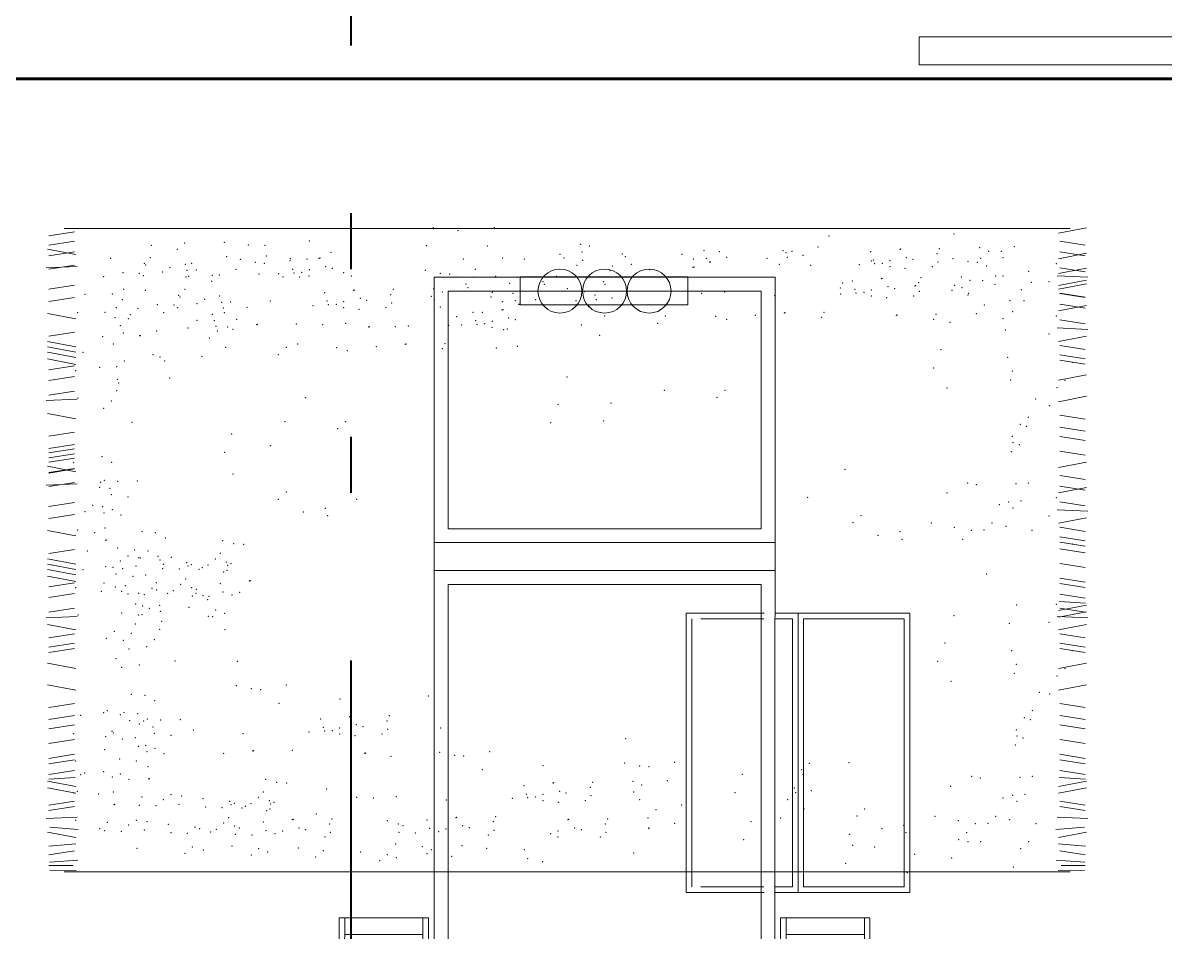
# Model space of a CAD drawing. Header units: metres. Extents: x 78 to 178, y -74 to 157.
# Drawn here: x 128.389 to 130.433, y 15.029 to 16.656 of the extents above; entities that cross this region are included whole.
import ezdxf

# ---------------------------------------------------------------- set-up
doc = ezdxf.new("R2010")
doc.units = ezdxf.units.M
doc.linetypes.add('ACAD_ISO05W100', pattern=[33, 24, -3, 0, -3, 0, -3])
for name, color, linetype, lineweight in [('Cortes', 7, 'Continuous', 40), ('envolvente', 164, 'Continuous', 60), ('mobiliario', 252, 'Continuous', 9), ('puertas', 15, 'Continuous', 9)]:
    doc.layers.add(name, color=color, linetype=linetype, lineweight=lineweight)

# ---------------------------------------------------------------- blocks, each defined once
blk = doc.blocks.new('SDF')
at = {"layer": 'mobiliario'}
for p, q in [((2627.8957, 1469.244), (2628.4486, 1469.5018)), ((2628.4486, 1469.5018), (2629.1797, 1467.9339)), ((2628.4365, 1469.4686), (2627.929, 1469.2319)), ((2628.6161, 1469.0834), (2628.4365, 1469.4686)), ((2628.0368, 1469.3106), (2628.3087, 1469.4374)), ((2628.3298, 1469.3921), (2628.0579, 1469.2653)), ((2628.0579, 1469.2653), (2628.0368, 1469.3106)), ((2628.6269, 1467.6761), (2627.8957, 1469.244)), ((2627.929, 1469.2319), (2628.1086, 1468.8467)), ((2628.1086, 1468.8467), (2628.6161, 1469.0834)), ((2628.0965, 1468.8135), (2628.6483, 1469.0708)), ((2628.1176, 1468.7682), (2628.6694, 1469.0255)), ((2628.1508, 1468.7561), (2628.6584, 1468.9928)), ((2628.6584, 1468.9928), (2629.1465, 1467.946)), ((2628.639, 1467.7093), (2628.1508, 1468.7561)), ((2628.2936, 1468.7663), (2628.1676, 1468.7075)), ((2628.4916, 1468.318), (2628.2888, 1468.753)), ((2628.5049, 1468.3131), (2628.2936, 1468.7663)), ((2628.1719, 1468.6985), (2628.2743, 1468.7462)), ((2628.1489, 1468.6988), (2627.9311, 1468.5972)), ((2628.1256, 1468.6769), (2628.1532, 1468.6898)), ((2627.9444, 1468.5924), (2628.1075, 1468.6685)), ((2628.3104, 1468.2334), (2628.1075, 1468.6685)), ((2628.3236, 1468.2286), (2628.1123, 1468.6818)), ((2628.3285, 1468.2419), (2628.1256, 1468.6769)), ((2627.9311, 1468.5972), (2628.1424, 1468.1441)), ((2628.1472, 1468.1574), (2627.9444, 1468.5924)), ((2628.9421, 1468.4672), (2629.0871, 1468.5348)), ((2629.1414, 1468.3947), (2629.078, 1468.5306)), ((2629.1505, 1468.3989), (2629.0871, 1468.5348)), ((2628.9638, 1468.4443), (2629.0907, 1468.5034)), ((2629.0054, 1468.3313), (2628.9421, 1468.4672)), ((2629.0145, 1468.3355), (2628.9511, 1468.4714)), ((2628.9765, 1468.4171), (2629.1034, 1468.4762)), ((2629.1505, 1468.3989), (2629.1414, 1468.3947)), ((2629.0145, 1468.3355), (2629.0054, 1468.3313)), ((2628.3748, 1468.2635), (2628.4771, 1468.3112)), ((2628.5049, 1468.3131), (2628.3789, 1468.2544)), ((2628.1424, 1468.1441), (2628.3621, 1468.2465)), ((2628.3285, 1468.2419), (2628.3578, 1468.2556)), ((2628.1472, 1468.1574), (2628.3104, 1468.2334)), ((2628.3711, 1468.201), (2628.2261, 1468.1333)), ((2628.4345, 1468.065), (2628.3711, 1468.201)), ((2628.4254, 1468.0608), (2628.362, 1468.1967)), ((2628.3747, 1468.1696), (2628.2478, 1468.1104)), ((2628.2985, 1468.0016), (2628.2351, 1468.1376)), ((2628.3874, 1468.1424), (2628.2605, 1468.0832)), ((2628.2895, 1467.9974), (2628.2261, 1468.1333)), ((2628.4254, 1468.0608), (2628.4345, 1468.065)), ((2628.2895, 1467.9974), (2628.2985, 1468.0016)), ((2629.1797, 1467.9339), (2628.6269, 1467.6761)), ((2629.1465, 1467.946), (2628.639, 1467.7093))]:
    blk.add_line(p, q, dxfattribs=at)
at = {"layer": 'mobiliario', "color": 7}
blk.add_line((2628.3087, 1469.4374), (2628.3298, 1469.3921), dxfattribs=at)
at = {"layer": 'mobiliario'}
for centre in [(2628.255, 1469.384), (2628.1827, 1469.3503), (2628.1104, 1469.3166)]:
    blk.add_circle(centre, 0.0393, dxfattribs=at)
for centre in [(2629.078, 1468.3649), (2628.3621, 1468.031)]:
    blk.add_arc(centre, 0.07, 25.1612, 204.8388, dxfattribs=at)
blk = doc.blocks.new('SDFKLJ')
at = {"layer": 'mobiliario', "ltscale": 0.8}
for p, q in [((2627.3319, 1469.0288), (2627.3141, 1468.98)), ((2627.354, 1469.031), (2627.3398, 1468.992)), ((2627.4739, 1468.9219), (2627.3141, 1468.98)), ((2627.4995, 1468.9338), (2627.3398, 1468.992)), ((2627.4739, 1468.9219), (2627.4157, 1468.7621)), ((2627.4995, 1468.9338), (2627.4414, 1468.7741)), ((2627.6011, 1468.716), (2627.4414, 1468.7741)), ((2627.5755, 1468.704), (2627.4157, 1468.7621)), ((2627.6011, 1468.716), (2627.543, 1468.5562)), ((2627.5755, 1468.704), (2627.5173, 1468.5443)), ((2627.7063, 1468.4968), (2627.543, 1468.5562)), ((2627.6807, 1468.4848), (2627.5173, 1468.5443)), ((2627.6807, 1468.4848), (2627.6212, 1468.3214)), ((2627.7063, 1468.4968), (2627.6469, 1468.3334)), ((2627.781, 1468.2633), (2627.6212, 1468.3214)), ((2627.8066, 1468.2752), (2627.6469, 1468.3334)), ((2627.781, 1468.2633), (2627.7229, 1468.1035)), ((2627.8066, 1468.2752), (2627.7485, 1468.1155)), ((2627.8826, 1468.0454), (2627.7229, 1468.1035)), ((2627.9082, 1468.0574), (2627.7485, 1468.1155)), ((2627.9082, 1468.0574), (2627.8501, 1467.8976)), ((2627.8826, 1468.0454), (2627.8245, 1467.8857)), ((2628.0098, 1467.8395), (2627.8501, 1467.8976)), ((2627.9842, 1467.8275), (2627.8245, 1467.8857)), ((2628.0098, 1467.8395), (2627.9517, 1467.6797)), ((2627.9842, 1467.8275), (2627.9261, 1467.6678)), ((2628.0958, 1467.606), (2627.9261, 1467.6678)), ((2628.1215, 1467.6179), (2627.9517, 1467.6797)), ((2628.0958, 1467.606), (2628.034, 1467.4362)), ((2628.1215, 1467.6179), (2628.0597, 1467.4481)), ((2628.2194, 1467.39), (2628.0597, 1467.4481)), ((2628.1938, 1467.3781), (2628.034, 1467.4362)), ((2628.2194, 1467.39), (2628.1613, 1467.2303)), ((2628.1938, 1467.3781), (2628.1356, 1467.2183)), ((2628.2954, 1467.1602), (2628.1356, 1467.2183)), ((2628.3073, 1467.1771), (2628.1613, 1467.2303))]:
    blk.add_line(p, q, dxfattribs=at)
at = {"layer": 'mobiliario'}
blk.add_circle((2628.3313, 1467.1476), 0.038, dxfattribs=at)

msp = doc.modelspace()

# ---------------------------------------------------------------- linework, layer by layer
at = {"layer": 'Cortes', "linetype": 'ACAD_ISO05W100', "ltscale": 0.1}
msp.add_line((128.97649, 36.51527), (128.97649, -7.32235), dxfattribs=at)
at = {"layer": 'envolvente'}
msp.add_line((130.9932, 16.55601), (127.20784, 16.55601), dxfattribs=at)
at = {"layer": 'mobiliario'}
for p, q in [((128.43613, 16.27504), (128.48164, 16.28224)), ((130.26333, 16.28808), (128.4632, 16.28808)), ((130.2928, 16.28915), (130.24249, 16.27956)), ((128.43373, 16.25107), (128.48404, 16.24149)), ((128.43613, 16.25827), (128.48164, 16.26546)), ((130.2904, 16.25799), (130.24489, 16.26518)), ((128.43613, 16.23909), (128.48164, 16.24628)), ((128.43613, 16.23909), (128.48164, 16.24628)), ((130.2928, 16.24361), (130.24249, 16.23402)), ((130.2904, 16.23881), (130.24489, 16.246)), ((128.43134, 16.21752), (128.48643, 16.21991)), ((128.43613, 16.21512), (128.48164, 16.22231)), ((130.2928, 16.21722), (130.24249, 16.20764)), ((130.2904, 16.21065), (130.24489, 16.21785)), ((130.29519, 16.20107), (130.2401, 16.20346)), ((130.2928, 16.19565), (130.24249, 16.18606)), ((130.2928, 16.18908), (130.24249, 16.17949)), ((128.43613, 16.17916), (128.48164, 16.18635)), ((130.2904, 16.16511), (130.24489, 16.1723)), ((130.2904, 16.16449), (130.24489, 16.17168)), ((128.43613, 16.15759), (128.48164, 16.16478)), ((130.2928, 16.15011), (130.24249, 16.14052)), ((130.2904, 16.14531), (130.24489, 16.1525)), ((128.43373, 16.13602), (128.48404, 16.12643)), ((130.29519, 16.10757), (130.2401, 16.10997)), ((130.2904, 16.11716), (130.24489, 16.12435)), ((128.43613, 16.09527), (128.48164, 16.10246)), ((130.2928, 16.09558), (130.24249, 16.086)), ((128.43373, 16.08568), (128.48404, 16.07609)), ((128.43373, 16.07609), (128.48404, 16.0665)), ((128.43373, 16.0665), (128.48404, 16.05691)), ((130.2904, 16.07161), (130.24489, 16.0788)), ((128.43373, 16.05452), (128.48404, 16.04493)), ((130.2904, 16.05483), (130.24489, 16.06202)), ((130.2904, 16.04525), (130.24489, 16.05244)), ((128.43613, 16.03534), (128.48164, 16.04253)), ((130.2928, 16.02607), (130.24249, 16.01648)), ((128.43613, 16.01617), (128.48164, 16.02336)), ((128.43613, 15.9898), (128.48164, 15.99699)), ((130.2928, 15.98772), (130.24249, 15.97813)), ((128.43134, 15.98021), (128.48643, 15.98261)), ((128.43373, 15.95689), (128.48404, 15.9473)), ((130.2904, 15.94697), (130.24489, 15.95416)), ((128.43613, 15.91614), (128.48164, 15.92333)), ((130.2904, 15.92539), (130.24489, 15.93258)), ((130.2904, 15.90861), (130.24489, 15.91581)), ((128.43613, 15.89457), (128.48164, 15.90176)), ((128.43613, 15.88643), (128.48164, 15.89362)), ((128.43613, 15.87779), (128.48164, 15.88498)), ((130.2904, 15.88225), (130.24489, 15.88944)), ((128.43373, 15.86246), (128.48404, 15.85287)), ((128.43613, 15.86965), (128.48164, 15.87685)), ((130.2928, 15.87014), (130.24249, 15.86055)), ((128.43613, 15.85142), (128.48164, 15.85861)), ((128.43613, 15.85048), (128.48164, 15.85767)), ((128.43613, 15.85048), (128.48164, 15.85767)), ((130.2904, 15.83898), (130.24489, 15.84617)), ((128.43134, 15.8289), (128.48643, 15.8313)), ((128.43613, 15.82651), (128.48164, 15.8337)), ((130.2928, 15.8246), (130.24249, 15.81501)), ((130.2904, 15.8198), (130.24489, 15.82699)), ((128.43613, 15.79055), (128.48164, 15.79774)), ((130.29519, 15.78206), (130.2401, 15.78445)), ((130.2904, 15.79164), (130.24489, 15.79884)), ((128.43613, 15.76898), (128.48164, 15.77617)), ((130.2928, 15.77007), (130.24249, 15.76048)), ((128.43373, 15.74741), (128.48404, 15.73782)), ((130.2904, 15.7461), (130.24489, 15.75329)), ((130.2904, 15.72932), (130.24489, 15.73651)), ((130.2904, 15.71973), (130.24489, 15.72692)), ((128.43613, 15.70666), (128.48164, 15.71385)), ((130.2904, 15.70777), (130.24489, 15.71496)), ((128.43373, 15.69707), (128.48404, 15.68748)), ((128.43373, 15.68748), (128.48404, 15.67789)), ((128.43373, 15.67789), (128.48404, 15.6683)), ((130.2904, 15.6814), (130.24489, 15.68859)), ((128.43373, 15.66591), (128.48404, 15.65632)), ((130.2904, 15.65503), (130.24489, 15.66222)), ((128.43613, 15.64673), (128.48164, 15.65392)), ((130.2904, 15.64544), (130.24489, 15.65264)), ((128.43613, 15.62755), (128.48164, 15.63474)), ((130.2908, 15.61766), (130.24356, 15.62073)), ((130.2904, 15.62627), (130.24489, 15.63346)), ((128.43613, 15.60119), (128.48164, 15.60838)), ((130.2928, 15.61428), (130.24249, 15.60469)), ((130.2928, 15.6023), (130.24249, 15.59271)), ((130.2904, 15.60119), (130.24489, 15.60838)), ((128.43134, 15.5916), (128.48643, 15.59399)), ((128.43373, 15.57961), (128.48404, 15.57002)), ((130.29519, 15.5916), (130.2401, 15.59399)), ((130.2928, 15.57961), (130.24249, 15.57002)), ((128.43613, 15.55564), (128.48164, 15.56283)), ((130.2904, 15.55564), (130.24489, 15.56283)), ((128.43613, 15.53886), (128.48164, 15.54605)), ((128.43613, 15.52927), (128.48164, 15.53647)), ((130.2904, 15.53886), (130.24489, 15.54605)), ((130.2904, 15.52927), (130.24489, 15.53647)), ((128.43373, 15.5101), (128.48404, 15.50051)), ((130.2928, 15.5101), (130.24249, 15.50051)), ((128.43373, 15.47175), (128.48404, 15.46216)), ((130.2928, 15.47175), (130.24249, 15.46216)), ((128.43613, 15.431), (128.48164, 15.43819)), ((130.2904, 15.431), (130.24489, 15.43819)), ((128.43613, 15.40942), (128.48164, 15.41661)), ((130.2904, 15.40942), (130.24489, 15.41661)), ((128.43613, 15.39264), (128.48164, 15.39983)), ((130.2904, 15.39264), (130.24489, 15.39983)), ((128.43613, 15.36628), (128.48164, 15.37347)), ((130.2904, 15.36628), (130.24489, 15.37347)), ((128.43613, 15.33991), (128.48164, 15.3471)), ((128.43613, 15.33032), (128.48164, 15.33751)), ((130.2904, 15.33991), (130.24489, 15.3471)), ((130.2904, 15.33032), (130.24489, 15.33751)), ((128.43613, 15.31114), (128.48164, 15.31834)), ((130.2904, 15.31114), (130.24489, 15.31834)), ((128.43373, 15.29916), (128.48404, 15.28957)), ((128.43573, 15.30254), (128.48297, 15.30561)), ((130.2928, 15.29916), (130.24249, 15.28957)), ((130.2908, 15.30254), (130.24356, 15.30561)), ((128.43373, 15.28717), (128.48404, 15.27759)), ((130.2928, 15.28717), (130.24249, 15.27759)), ((128.43613, 15.25601), (128.48164, 15.2632)), ((128.43613, 15.24642), (128.48164, 15.25362)), ((130.2904, 15.25601), (130.24489, 15.2632)), ((130.2904, 15.24642), (130.24489, 15.25362)), ((128.43134, 15.23204), (128.48643, 15.23444)), ((130.29519, 15.23204), (130.2401, 15.23444)), ((128.43373, 15.20807), (128.48404, 15.19848)), ((128.43757, 15.21659), (128.48849, 15.2123)), ((130.28896, 15.21659), (130.23804, 15.2123)), ((130.2928, 15.20807), (130.24249, 15.19848)), ((128.43573, 15.18283), (128.4842, 15.18713)), ((130.2908, 15.18283), (130.24233, 15.18713)), ((128.43613, 15.16732), (128.48164, 15.17451)), ((130.2904, 15.16732), (130.24489, 15.17451)), ((128.43613, 15.14815), (128.47925, 15.14815)), ((128.43696, 15.15398), (128.48788, 15.15766)), ((130.28957, 15.15398), (130.23865, 15.15766)), ((130.2904, 15.14815), (130.24728, 15.14815)), ((128.43757, 15.13986), (128.48481, 15.13925)), ((130.26333, 15.13704), (128.4632, 15.13704)), ((130.28896, 15.13986), (130.24172, 15.13925))]:
    msp.add_line(p, q, dxfattribs=at)
for p in [(129.12375, 16.28942), (129.16809, 16.28413), (129.23337, 16.28942), (129.83223, 16.27466), (130.05573, 16.27804), (128.61959, 16.25807), (128.66581, 16.25064), (128.67924, 16.26185), (128.75021, 16.26332), (128.79307, 16.25841), (128.82288, 16.25807), (128.90201, 16.26579), (129.11151, 16.25704), (129.22034, 16.25684), (129.3876, 16.25984), (129.40316, 16.2566), (129.81202, 16.25498), (129.95869, 16.25067), (129.96007, 16.25128), (130.02966, 16.25213), (130.10174, 16.25361), (130.1635, 16.25539), (128.54681, 16.23466), (128.61778, 16.23612), (128.75398, 16.23743), (128.77833, 16.23256), (128.82495, 16.23889), (128.86761, 16.23016), (128.86781, 16.23399), (128.89762, 16.23364), (128.91953, 16.23442), (128.9209, 16.23503), (128.94062, 16.24549), (129.17734, 16.23364), (129.24831, 16.23511), (129.28697, 16.23364), (129.35041, 16.24178), (129.35793, 16.23511), (129.3897, 16.24587), (129.39104, 16.23084), (129.46237, 16.24242), (129.46774, 16.23744), (129.56905, 16.24167), (129.58929, 16.23328), (129.60811, 16.24819), (129.6122, 16.23485), (129.63556, 16.24663), (129.64889, 16.23654), (129.72075, 16.23485), (129.74969, 16.24824), (129.75519, 16.24489), (129.75744, 16.23654), (129.76603, 16.24696), (129.78562, 16.23979), (129.90678, 16.24641), (129.90794, 16.22978), (129.91141, 16.23138), (129.94094, 16.23043), (129.97053, 16.23603), (129.98238, 16.23284), (130.02535, 16.24311), (130.05381, 16.23428), (130.10339, 16.23468), (130.1175, 16.24736), (130.14033, 16.24719), (130.14329, 16.23571), (128.56862, 16.20886), (128.60657, 16.22549), (128.60911, 16.22256), (128.63959, 16.21033), (128.65278, 16.21806), (128.68007, 16.22403), (128.68322, 16.21296), (128.69134, 16.22563), (128.69969, 16.21369), (128.77066, 16.21515), (128.80547, 16.22724), (128.82181, 16.22596), (128.87225, 16.21513), (128.88839, 16.20952), (128.90178, 16.21418), (128.93136, 16.21979), (128.94321, 16.21659), (129.10959, 16.21328), (129.19907, 16.21471), (129.38099, 16.22231), (129.43984, 16.21268), (129.44406, 16.22074), (129.47836, 16.22377), (129.51081, 16.21414), (129.58883, 16.21843), (129.5902, 16.21904), (129.61865, 16.22818), (129.61972, 16.22818), (129.74332, 16.22385), (129.799, 16.2224), (129.88612, 16.22335), (129.91371, 16.22486), (129.92756, 16.22576), (129.94085, 16.21955), (129.96814, 16.21651), (130.01664, 16.21955), (130.02669, 16.22808), (130.08095, 16.22897), (130.09729, 16.22769), (130.11401, 16.22101), (130.18929, 16.21128), (130.23866, 16.22517), (128.53379, 16.20208), (128.59815, 16.20792), (128.60476, 16.20354), (128.68131, 16.20107), (128.68625, 16.20247), (128.72752, 16.19363), (128.72867, 16.20412), (128.74096, 16.20485), (128.81193, 16.20631), (128.84696, 16.2071), (128.85478, 16.20141), (128.87454, 16.20862), (128.8846, 16.20107), (128.90168, 16.2033), (128.96372, 16.20878), (128.97747, 16.20331), (129.13673, 16.20797), (129.15307, 16.20669), (129.16432, 16.20107), (129.18252, 16.18852), (129.19663, 16.2012), (129.23529, 16.20253), (129.2605, 16.18985), (129.27394, 16.20107), (129.32011, 16.19311), (129.34491, 16.20253), (129.42641, 16.20146), (129.42866, 16.19311), (129.85633, 16.19046), (129.87354, 16.19415), (129.92546, 16.19841), (129.92684, 16.19902), (129.99212, 16.19085), (129.99643, 16.19987), (130.06851, 16.20136), (130.08427, 16.19511), (130.1071, 16.19494), (130.13026, 16.20313), (130.1433, 16.20326), (130.19393, 16.19142), (130.22564, 16.1926), (128.50072, 16.16994), (128.54975, 16.17059), (128.56987, 16.17912), (128.60853, 16.17765), (128.66829, 16.16849), (128.67949, 16.17912), (128.92933, 16.17315), (128.98124, 16.17741), (128.98262, 16.17803), (129.0479, 16.16986), (129.05221, 16.17888), (129.12429, 16.18036), (129.14005, 16.17411), (129.18604, 16.18213), (129.2295, 16.17379), (129.26631, 16.17218), (129.32249, 16.18817), (129.36367, 16.18023), (129.39411, 16.17513), (129.41338, 16.16888), (129.41692, 16.17548), (129.43104, 16.18817), (129.60409, 16.17191), (129.64552, 16.17432), (129.73461, 16.16811), (129.85201, 16.18144), (129.85289, 16.17109), (129.87818, 16.17912), (129.88048, 16.17261), (129.89433, 16.17351), (129.90771, 16.17817), (129.9373, 16.18378), (129.94915, 16.18059), (129.98566, 16.18514), (129.98703, 16.18575), (129.99346, 16.17582), (130.05231, 16.17758), (130.05662, 16.1866), (130.07016, 16.18243), (130.08077, 16.16875), (130.08173, 16.17226), (130.1287, 16.18808), (130.17627, 16.1787), (128.56727, 16.16091), (128.63034, 16.15186), (128.65987, 16.15091), (128.67082, 16.16556), (128.7013, 16.15332), (128.7145, 16.16105), (128.74179, 16.16702), (128.74493, 16.15596), (128.7614, 16.15668), (128.83237, 16.15815), (128.90867, 16.1501), (128.93396, 16.15812), (128.93626, 16.15161), (128.95011, 16.15251), (128.96349, 16.15718), (128.99308, 16.16278), (129.00493, 16.15959), (129.04924, 16.15483), (129.12056, 16.16641), (129.12594, 16.16143), (129.13656, 16.14776), (129.22724, 16.16567), (129.24748, 16.15727), (129.2704, 16.15884), (129.27685, 16.15218), (129.27792, 16.15218), (129.30708, 16.16053), (129.37895, 16.15884), (129.40152, 16.14785), (129.41563, 16.16053), (129.44382, 16.16379), (129.90761, 16.1673), (129.9349, 16.16425), (129.98341, 16.1673), (130.11007, 16.151), (130.15606, 16.15903), (130.1809, 16.15884), (128.4877, 16.13736), (128.53672, 16.13801), (128.55425, 16.12833), (128.55685, 16.14654), (128.58207, 16.13386), (128.5955, 16.14507), (128.64167, 16.13711), (128.66647, 16.14654), (128.72877, 16.13444), (128.74797, 16.14547), (128.75022, 16.13711), (128.79039, 16.14711), (128.96339, 16.1463), (128.99069, 16.14326), (129.03919, 16.1463), (129.16585, 16.13), (129.19511, 16.13816), (129.21184, 16.13803), (129.24702, 16.14242), (129.2484, 16.14303), (129.25886, 16.12778), (129.4308, 16.13121), (129.53935, 16.13121), (129.62924, 16.13101), (129.70021, 16.13248), (129.75213, 16.13674), (129.7535, 16.13735), (129.81878, 16.12918), (129.8231, 16.1382), (129.95243, 16.13288), (129.9538, 16.1335), (130.02339, 16.13435), (130.09547, 16.13583), (130.1607, 16.13916), (130.23866, 16.13168), (128.56417, 16.11399), (128.57828, 16.12667), (128.68502, 16.11002), (128.70106, 16.12395), (128.73191, 16.12338), (128.73494, 16.11289), (128.75599, 16.11148), (128.76538, 16.10779), (128.77203, 16.12541), (128.80791, 16.11574), (128.80928, 16.11635), (128.87888, 16.11721), (128.92565, 16.11591), (128.96708, 16.11833), (129.00821, 16.11189), (129.00958, 16.1125), (129.05617, 16.11212), (129.07917, 16.11335), (129.15125, 16.11483), (129.17445, 16.1151), (129.19974, 16.12313), (129.20204, 16.11662), (129.21589, 16.11752), (129.22917, 16.1113), (129.22927, 16.12218), (129.24971, 16.10692), (129.25647, 16.10826), (129.27071, 16.12459), (129.3885, 16.11527), (129.52523, 16.11853), (129.64868, 16.1254), (130.01908, 16.12533), (130.0485, 16.12001), (130.14304, 16.12645), (128.53253, 16.09466), (128.56904, 16.10128), (128.59841, 16.09618), (128.59948, 16.09618), (128.62864, 16.10454), (128.72308, 16.09185), (128.73719, 16.10454), (129.42167, 16.09695), (130.14767, 16.10658), (130.22564, 16.0991), (128.49694, 16.06622), (128.55114, 16.08141), (128.75236, 16.07522), (128.86091, 16.07522), (128.88109, 16.08107), (128.9508, 16.07502), (128.97024, 16.06941), (129.02177, 16.07649), (129.07369, 16.08075), (129.07506, 16.08136), (129.14034, 16.07319), (129.14466, 16.08221), (129.23669, 16.07434), (129.27399, 16.07689), (130.03222, 16.07114), (128.57127, 16.05092), (128.62209, 16.0621), (128.63492, 16.05817), (128.64303, 16.05089), (128.71006, 16.05928), (128.84679, 16.06253), (130.15165, 16.05769), (130.2672, 16.04874), (128.48392, 16.03364), (128.52685, 16.0396), (128.55751, 16.0409), (130.0192, 16.03856), (130.16004, 16.03312), (128.55825, 16.01835), (128.56106, 16.01173), (128.65233, 16.02049), (129.36306, 16.02202), (130.15679, 16.01683), (130.25417, 16.01616), (128.48789, 15.98475), (128.55709, 15.998), (128.89552, 15.98545), (129.53706, 15.99855), (129.63149, 15.98587), (129.64561, 15.99855), (130.04338, 16.00262), (130.24006, 16.00348), (128.53393, 15.96647), (128.54804, 15.97915), (129.34679, 15.97315), (129.44182, 15.97606), (130.2016, 15.98276), (130.22704, 15.9709), (129.42879, 15.94348), (130.18858, 15.95018), (128.58465, 15.94133), (128.85862, 15.94256), (128.95306, 15.92988), (128.96717, 15.94256), (129.33376, 15.94058), (130.17446, 15.9375), (130.18532, 15.9339), (128.76338, 15.92006), (130.16004, 15.91583), (130.16144, 15.90492), (128.75035, 15.88749), (128.83237, 15.89919), (130.15818, 15.88864), (130.1723, 15.90132), (128.48014, 15.86917), (128.53086, 15.87949), (128.54838, 15.86981), (128.76538, 15.84883), (129.86052, 15.85719), (128.52718, 15.82512), (128.52875, 15.83366), (128.53536, 15.83724), (128.54528, 15.82289), (128.55939, 15.83557), (128.59434, 15.836), (130.08003, 15.8329), (130.09558, 15.82967), (130.16655, 15.83113), (130.18858, 15.8329), (128.54759, 15.81154), (128.57781, 15.80776), (128.84679, 15.80357), (128.86091, 15.81626), (128.98676, 15.80322), (129.79353, 15.80684), (130.04284, 15.81484), (130.17555, 15.80032), (130.23866, 15.80616), (128.50072, 15.78133), (128.51416, 15.79255), (128.53225, 15.79031), (128.54928, 15.78478), (128.89152, 15.78073), (128.93059, 15.78724), (130.13649, 15.79381), (130.15353, 15.79855), (130.16144, 15.78764), (128.53457, 15.77896), (128.56479, 15.77518), (128.93467, 15.7739), (129.87494, 15.76158), (129.88906, 15.77426), (130.01491, 15.76123), (130.12346, 15.76123), (130.22564, 15.77359), (128.4877, 15.74875), (128.51813, 15.74366), (128.53625, 15.7522), (128.60265, 15.74532), (128.62668, 15.74366), (129.91967, 15.73873), (129.95874, 15.74525), (130.0561, 15.75329), (130.08654, 15.7482), (130.10935, 15.74855), (130.14842, 15.75506), (130.19509, 15.7482), (128.53765, 15.72992), (128.53879, 15.73036), (128.64421, 15.73398), (128.74716, 15.72949), (128.7666, 15.72388), (128.78431, 15.723), (129.96282, 15.73191), (130.07137, 15.73191), (130.2672, 15.72323), (128.50511, 15.71108), (128.5594, 15.71652), (128.57781, 15.70184), (128.58963, 15.71274), (128.59674, 15.69924), (128.59955, 15.6984), (128.61366, 15.71108), (128.63118, 15.7014), (128.65522, 15.69974), (128.74312, 15.70655), (128.49694, 15.6776), (128.53768, 15.68285), (128.55059, 15.68192), (128.56403, 15.69313), (128.56791, 15.67907), (128.59203, 15.68433), (128.635, 15.6946), (128.63964, 15.67957), (128.6411, 15.68706), (128.66917, 15.67862), (128.68261, 15.68984), (128.68507, 15.68381), (128.69116, 15.68665), (128.70451, 15.6782), (128.7106, 15.68103), (128.7207, 15.6857), (128.73413, 15.69691), (128.75357, 15.6913), (128.75604, 15.68527), (128.76213, 15.68811), (128.5563, 15.6696), (128.58652, 15.66582), (128.60946, 15.66773), (128.68103, 15.66087), (128.74882, 15.67344), (128.75491, 15.67627), (128.79631, 15.65757), (130.11409, 15.67002), (128.48392, 15.64503), (128.52994, 15.63864), (128.53465, 15.65356), (128.55488, 15.64649), (128.56622, 15.63893), (128.57291, 15.64891), (128.62052, 15.64415), (128.62808, 15.65448), (128.62908, 15.64096), (128.65861, 15.64001), (128.67205, 15.65123), (128.69149, 15.64562), (128.70005, 15.64243), (128.74302, 15.6527), (128.74765, 15.63767), (128.77718, 15.63672), (128.79493, 15.65696), (128.57755, 15.63388), (128.59144, 15.61639), (128.59644, 15.63515), (128.60708, 15.63294), (128.64852, 15.63535), (128.69283, 15.63059), (128.69903, 15.63517), (128.71186, 15.63123), (128.71996, 15.62395), (128.72236, 15.62964), (128.7638, 15.63205), (128.48789, 15.59614), (128.56622, 15.59992), (128.59644, 15.59614), (128.60262, 15.59717), (128.60379, 15.61267), (128.61605, 15.60838), (128.63445, 15.61396), (128.63549, 15.60277), (128.68702, 15.60985), (128.73463, 15.60509), (128.75077, 15.59947), (130.16769, 15.61424), (130.23866, 15.6157), (128.59076, 15.58009), (128.638, 15.58479), (128.72119, 15.59387), (128.72927, 15.59356), (130.05549, 15.59509), (130.15467, 15.58166), (130.22564, 15.58313), (128.5532, 15.56734), (128.58342, 15.56356), (128.63403, 15.57106), (128.75139, 15.57046), (128.53908, 15.55466), (128.56931, 15.55088), (128.57926, 15.53549), (128.61086, 15.53953), (128.62498, 15.55222), (130.03921, 15.54622), (128.55628, 15.5183), (128.66159, 15.51439), (130.15864, 15.53277), (130.2672, 15.53277), (128.56623, 15.50291), (128.59784, 15.50696), (128.77326, 15.51343), (130.02619, 15.51364), (130.16704, 15.5082), (130.25417, 15.50019), (130.05038, 15.4777), (130.16378, 15.49191), (130.24006, 15.48751), (128.58376, 15.45422), (128.77134, 15.46967), (128.79847, 15.46436), (128.81482, 15.46308), (128.86081, 15.4711), (130.20859, 15.45784), (130.22704, 15.45493), (128.60779, 15.45256), (128.62532, 15.44288), (128.84779, 15.43852), (128.95673, 15.4459), (129.11509, 15.45147), (128.49316, 15.41661), (128.5339, 15.42185), (128.54051, 15.42542), (128.56413, 15.41807), (128.57074, 15.42164), (128.59477, 15.41998), (128.97425, 15.41453), (128.97562, 15.41514), (129.04522, 15.41599), (130.18146, 15.41258), (130.19557, 15.42526), (128.58066, 15.4073), (128.59808, 15.40108), (128.60568, 15.40673), (128.61229, 15.4103), (128.62221, 15.39596), (128.63633, 15.40864), (128.67128, 15.40906), (128.92233, 15.41027), (128.92697, 15.39524), (128.9565, 15.39429), (128.98608, 15.39989), (128.99793, 15.3967), (129.0409, 15.40697), (129.04225, 15.39194), (129.13696, 15.39445), (130.19232, 15.40897), (128.48014, 15.38403), (128.53741, 15.3785), (128.54902, 15.38797), (128.5511, 15.38549), (128.56763, 15.37472), (128.59057, 15.37663), (128.62453, 15.3846), (128.65475, 15.38082), (128.69431, 15.39044), (128.78339, 15.38423), (128.90168, 15.38721), (128.92926, 15.38873), (128.94311, 15.38963), (128.9564, 15.38341), (128.98369, 15.38037), (129.03219, 15.38342), (129.46822, 15.37518), (130.16704, 15.39091), (130.16843, 15.38), (130.17929, 15.3764), (128.53599, 15.35539), (128.59599, 15.36162), (128.60919, 15.36338), (128.6115, 15.35202), (128.62621, 15.35784), (128.80091, 15.35286), (128.80229, 15.35347), (128.87188, 15.35432), (129.13503, 15.35069), (129.22451, 15.35212), (130.16518, 15.36371), (128.48411, 15.33514), (128.56244, 15.33892), (128.59266, 15.33514), (128.64173, 15.34824), (128.749, 15.3486), (129.00121, 15.349), (129.00259, 15.34962), (129.04805, 15.34377), (129.16217, 15.34538), (129.17852, 15.34409), (129.4663, 15.33142), (129.55577, 15.33285), (129.79655, 15.33081), (129.86752, 15.33227), (128.49316, 15.31069), (128.50004, 15.31351), (128.5339, 15.31594), (128.56413, 15.31216), (128.61319, 15.32526), (129.21149, 15.31954), (129.32043, 15.32692), (129.49343, 15.3261), (129.50978, 15.32482), (129.67681, 15.31124), (129.78311, 15.31959), (129.78536, 15.31124), (128.54942, 15.30634), (128.57964, 15.30256), (128.61459, 15.30298), (128.61573, 15.30342), (128.82409, 15.30256), (128.84353, 15.29694), (128.86124, 15.29607), (129.28603, 15.29129), (129.33795, 15.29555), (129.33932, 15.29616), (129.40892, 15.29701), (129.48099, 15.29849), (129.49676, 15.29224), (129.54275, 15.30027), (130.04983, 15.28992), (130.08702, 15.30798), (130.10258, 15.30475), (130.17355, 15.30621), (130.19557, 15.30798), (128.48014, 15.27811), (128.48702, 15.28094), (128.52528, 15.27629), (128.5511, 15.27958), (128.6027, 15.27084), (128.65475, 15.27491), (128.67367, 15.27231), (128.81107, 15.26998), (128.82005, 15.27961), (128.93292, 15.28482), (128.98704, 15.26999), (129.01657, 15.26904), (129.05801, 15.27146), (129.29066, 15.27626), (129.29296, 15.26975), (129.30681, 15.27064), (129.3202, 15.27531), (129.34978, 15.28091), (129.36163, 15.27772), (129.4046, 15.28799), (129.40594, 15.27296), (129.48264, 15.27956), (129.66379, 15.27866), (129.77009, 15.28701), (129.77234, 15.27866), (129.80053, 15.28192), (130.14348, 15.26889), (130.16052, 15.27363), (130.18255, 15.2754), (128.5525, 15.2573), (128.55364, 15.25774), (128.598, 15.25593), (128.62753, 15.25498), (128.64097, 15.2662), (128.66897, 15.25739), (128.71194, 15.26766), (128.71657, 15.25263), (128.7461, 15.25168), (128.75954, 15.2629), (128.76201, 15.25687), (128.7681, 15.25971), (128.78145, 15.25126), (128.78754, 15.2541), (128.79763, 15.25876), (128.83051, 15.26437), (128.83185, 15.24934), (128.83297, 15.25834), (128.83907, 15.26118), (129.14709, 15.26524), (129.26538, 15.26823), (129.3201, 15.26443), (129.34739, 15.26139), (129.39589, 15.26443), (129.49326, 15.26589), (129.56854, 15.25616), (129.75822, 15.26598), (129.7875, 15.24934), (129.89605, 15.24934), (130.16843, 15.26272), (128.48411, 15.22923), (128.59266, 15.22923), (128.75797, 15.23393), (128.82576, 15.2465), (128.87187, 15.23002), (128.87325, 15.23063), (128.91484, 15.24029), (128.94284, 15.23149), (129.04173, 15.22815), (129.1127, 15.22962), (129.16461, 15.23387), (129.16599, 15.23449), (129.23558, 15.23534), (129.36491, 15.23002), (129.36629, 15.23063), (129.43588, 15.23149), (129.50796, 15.23297), (129.52255, 15.24814), (129.7452, 15.2334), (129.88194, 15.23666), (130.02191, 15.23631), (130.0631, 15.22837), (130.13046, 15.23631), (130.15541, 15.23014), (128.52718, 15.21394), (128.53591, 15.21024), (128.54062, 15.22516), (128.56544, 15.2093), (128.57888, 15.22051), (128.60688, 15.21171), (128.61158, 15.22662), (128.64985, 15.22198), (128.69746, 15.21722), (128.70601, 15.21403), (128.72545, 15.20841), (128.73555, 15.21308), (128.74898, 15.2243), (128.76842, 15.21868), (128.77698, 15.21549), (128.81995, 15.22576), (128.82459, 15.21073), (128.85412, 15.20978), (128.8837, 15.21539), (128.89555, 15.2122), (128.93853, 15.22247), (128.93987, 15.20744), (129.06117, 15.22254), (129.06251, 15.20751), (129.06973, 15.21935), (129.11733, 15.21459), (129.13348, 15.20897), (129.14686, 15.21364), (129.17645, 15.21924), (129.1883, 15.21605), (129.23127, 15.22632), (129.23261, 15.21129), (129.34716, 15.20978), (129.37675, 15.21539), (129.3886, 15.2122), (129.43157, 15.22247), (129.43291, 15.20744), (129.50953, 15.21556), (129.5096, 15.21404), (129.55552, 15.22358), (129.69226, 15.22684), (129.92666, 15.21381), (129.96573, 15.22033), (130.09353, 15.22328), (130.11634, 15.22363), (130.20208, 15.22328), (128.65448, 15.20695), (128.68402, 15.206), (128.76976, 15.20365), (128.7993, 15.20271), (128.84073, 15.20512), (128.92982, 15.19891), (129.09204, 15.20656), (129.22256, 15.20276), (129.33377, 15.20512), (129.34706, 15.19891), (129.42286, 15.19891), (129.67924, 15.19426), (129.86892, 15.20408), (129.96982, 15.20699), (130.06425, 15.19431), (130.07837, 15.20699), (130.08051, 15.1907), (130.10332, 15.19105), (130.18906, 15.1907), (128.59386, 15.17913), (128.67955, 15.17023), (128.69299, 15.18145), (128.71243, 15.17584), (128.76396, 15.18291), (128.79813, 15.16694), (128.81156, 15.17815), (128.82771, 15.17254), (128.88253, 15.17962), (128.92684, 15.17486), (128.99401, 15.17257), (129.04161, 15.16781), (129.0567, 15.18677), (129.10431, 15.18201), (129.11258, 15.16927), (129.12045, 15.17639), (129.17528, 15.18347), (129.21959, 15.17871), (129.28675, 15.17642), (129.48239, 15.1703), (129.87457, 15.18449), (129.91364, 15.18123), (129.98527, 15.1682), (130.17494, 15.17802), (128.91341, 15.16364), (129.02818, 15.15659), (129.05776, 15.16219), (129.15689, 15.16451), (129.29271, 15.16048), (129.31985, 15.15517), (129.86155, 15.15191), (130.05123, 15.16173), (129.97224, 15.13562), (130.16192, 15.14544)]:
    msp.add_point(p, dxfattribs=at)
at = {"layer": 'puertas'}
msp.add_lwpolyline([(129.9932, 16.58101), (129.9932, 16.63101), (130.9932, 16.63101), (130.9932, 16.58101)], close=True, dxfattribs=at)

# ---------------------------------------------------------------- block references
at = {"layer": 'mobiliario', "xscale": -1, "rotation": 25.00000000000015}
for name, p in [('SDFKLJ', (3132.72271, -204.57696)), ('SDF', (3132.34702, -204.78966))]:
    msp.add_blockref(name, p, dxfattribs=at)

doc.saveas('drawing.dxf')
